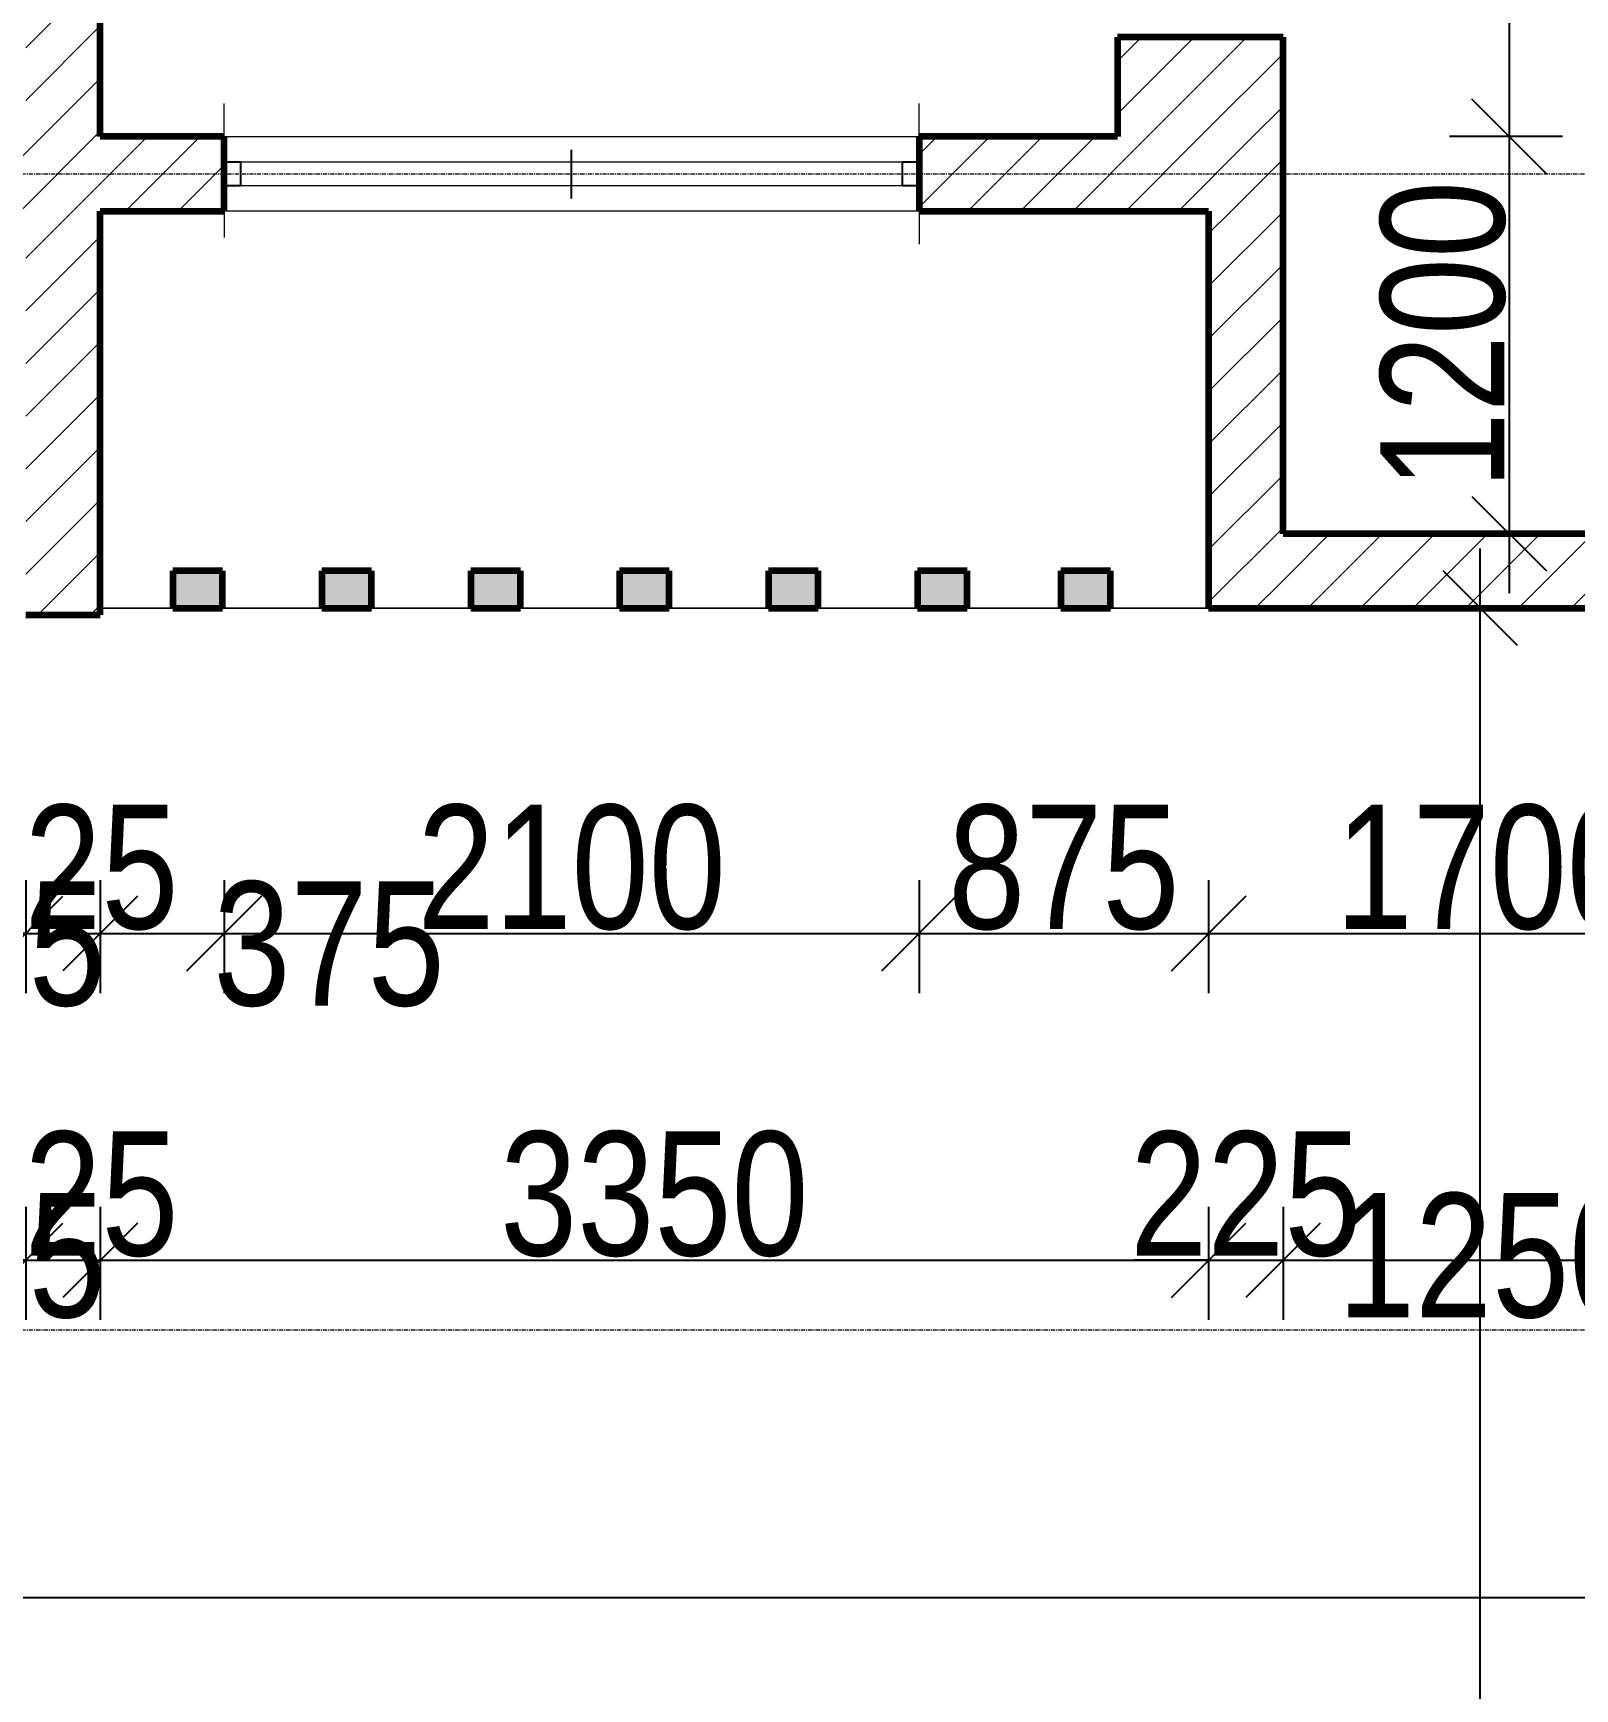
# Model space of a CAD drawing. Header units: millimetres. Extents: x -35190 to 411743, y -233114 to 23872.
# Drawn here: x 139557 to 144217, y -16591 to -11588 of the extents above; entities that cross this region are included whole.
import ezdxf

# ---------------------------------------------------------------- set-up
doc = ezdxf.new("R2010")
doc.units = ezdxf.units.MM
doc.linetypes.add('Grid Line', pattern=[22.225, 12.7, -3.175, 3.175, -3.175])
for name, color, linetype, lineweight in [('A-ANNO-DIMS', 211, 'Continuous', 9), ('A-DETL-THIN', 151, 'Continuous', 18), ('A-FLOR', 192, 'Continuous', 18), ('A-GLAZ', 151, 'Continuous', 18), ('A-WALL', 113, 'Continuous', 18), ('A-WALL-PATT', 111, 'Continuous', 18), ('S-GRID', 1, 'Continuous', 9)]:
    doc.layers.add(name, color=color, linetype=linetype, lineweight=lineweight)
doc.styles.add('Arial_3', font='arial.ttf', dxfattribs={"width": 0.8, "height": 375})
doc.dimstyles.new('main_4_5mm', dxfattribs={"dimscale": 304.8, "dimtxt": 382.597275, "dimasz": 0.738189, "dimexe": 0.590551, "dimexo": 0.0625, "dimgap": 0.024606, "dimtad": 1, "dimdec": 0, "dimzin": 0, "dimdsep": 46, "dimtxsty": 'Arial_3', "dimblk1": 'OBLIQUE', "dimblk2": 'OBLIQUE', "dimsah": 1, "dimcen": 0.09, "dimdle": 0.590551, "dimazin": 0, "dimtfac": 1, "dimtdec": 4, "dimtix": 1, "dimtmove": 0, "dimatfit": 3, "dimfxl": 0.590551, "dimfxlon": 1, "dimtvp": 1, "dimtolj": 1, "dimtzin": 0, "dimarcsym": 2})
doc.dimstyles.new('main_4_5mm_1', dxfattribs={"dimscale": 304.8, "dimtxt": 382.597275, "dimasz": 0.738189, "dimexe": 0.590551, "dimexo": 0.0625, "dimgap": 0.024606, "dimtad": 1, "dimdec": 0, "dimzin": 0, "dimdsep": 46, "dimtxsty": 'Arial_3', "dimblk1": 'OBLIQUE', "dimblk2": 'OBLIQUE', "dimsah": 1, "dimcen": 0.09, "dimdle": 0.590551, "dimazin": 0, "dimtfac": 1, "dimtdec": 4, "dimtix": 1, "dimtmove": 1, "dimatfit": 3, "dimfxl": 0.590551, "dimfxlon": 1, "dimtvp": 1, "dimtolj": 1, "dimtzin": 0, "dimarcsym": 2})
doc.dimstyles.new('main_4_5mm_2', dxfattribs={"dimscale": 304.8, "dimtxt": 382.597275, "dimasz": 0.738189, "dimexe": 0.590551, "dimexo": 0.0625, "dimgap": 0.024606, "dimtad": 1, "dimdec": 0, "dimzin": 0, "dimdsep": 46, "dimtxsty": 'Arial_3', "dimblk1": 'OBLIQUE', "dimblk2": 'OBLIQUE', "dimsah": 1, "dimcen": 0.09, "dimdle": 0.590551, "dimazin": 0, "dimtfac": 1, "dimtdec": 4, "dimtix": 1, "dimtmove": 0, "dimatfit": 3, "dimfxl": 0.590551, "dimfxlon": 1, "dimtvp": 1, "dimtolj": 1, "dimtzin": 0, "dimarcsym": 2})
pattern_1 = [(45, (140110.45, -3260.38), (-79.5495, 79.5495), [])]

# ---------------------------------------------------------------- blocks, each defined once
blk = doc.blocks.new('Sliding - 2L - SL2_1 X 1_8-416756-FIRST FLOOR')
at = {"layer": 'A-GLAZ'}
for p, q in [((-723.8, 112.5), (-723.8, 212.5)), ((1376.2, 112.5), (1376.2, 212.5)), ((1326.2, 35), (-673.8, 35)), ((-673.8, -35), (1326.2, -35)), ((-723.8, -112.5), (-723.8, -192.5)), ((1376.2, -112.5), (1376.2, -212.5))]:
    blk.add_line(p, q, dxfattribs=at)
at = {"layer": 'A-GLAZ', "lineweight": 25}
for p, q in [((326.2, -75), (326.2, 72.5)), ((-673.8, 35), (-723.8, 35)), ((-673.8, -35), (-673.8, 35)), ((1376.2, 35), (1326.2, 35)), ((1326.2, -35), (1326.2, 35)), ((-723.8, -35), (-673.8, -35)), ((1326.2, -35), (1376.2, -35))]:
    blk.add_line(p, q, dxfattribs=at)
blk = doc.blocks.new('_Oblique')
at = {"color": 0, "linetype": 'ByBlock', "lineweight": -2}
blk.add_line((-0.5, -0.5), (0.5, 0.5), dxfattribs=at)
blk = doc.blocks.new('*D3559')
at = {"layer": 'A-ANNO-DIMS', "color": 0, "lineweight": -2, "transparency": 16777216}
for p, q in [((144017.8, -5320.7), (144017.8, -12080.7)), ((144178.7, -5500.7), (143837.8, -5500.7)), ((144178.7, -11900.7), (143837.8, -11900.7))]:
    blk.add_line(p, q, dxfattribs=at)
at = {"layer": 'Defpoints', "color": 0, "transparency": 16777216}
for p in [(144197.8, -5500.7), (144017.8, -11900.7), (144197.8, -11900.7)]:
    blk.add_point(p, dxfattribs=at)
at = {"layer": 'A-ANNO-DIMS', "color": 0, "lineweight": -2, "transparency": 16777216, "xscale": 224.9999999999999, "yscale": 224.9999999999999, "zscale": 224.9999999999999}
for p, rotation in [((144017.8, -5500.7), 90), ((144017.8, -11900.7), 270)]:
    blk.add_blockref('_Oblique', p, dxfattribs=dict(at, rotation=rotation))
at = {"layer": 'A-ANNO-DIMS', "color": 0, "transparency": 16777216, "insert": (143818.8, -8700.7), "char_height": 375, "width": 1101.88, "attachment_point": 5, "rotation": 90, "style": 'Arial_3'}
blk.add_mtext('\\A1;6400', dxfattribs=at)
blk = doc.blocks.new('*D3560')
at = {"layer": 'A-ANNO-DIMS', "color": 0, "lineweight": -2, "transparency": 16777216}
for p, q in [((144017.8, -11720.7), (144017.8, -13280.7)), ((144178.7, -11900.7), (143837.8, -11900.7)), ((144178.7, -13100.7), (143837.8, -13100.7))]:
    blk.add_line(p, q, dxfattribs=at)
at = {"layer": 'Defpoints', "color": 0, "transparency": 16777216}
for p in [(144197.8, -11900.7), (144017.8, -13100.7), (144197.8, -13100.7)]:
    blk.add_point(p, dxfattribs=at)
at = {"layer": 'A-ANNO-DIMS', "color": 0, "lineweight": -2, "transparency": 16777216, "xscale": 224.9999999999999, "yscale": 224.9999999999999, "zscale": 224.9999999999999}
for p, rotation in [((144017.8, -11900.7), 90), ((144017.8, -13100.7), 270)]:
    blk.add_blockref('_Oblique', p, dxfattribs=dict(at, rotation=rotation))
at = {"layer": 'A-ANNO-DIMS', "color": 0, "transparency": 16777216, "insert": (143818.8, -12500.7), "char_height": 375, "width": 1101.88, "attachment_point": 5, "rotation": 90, "style": 'Arial_3'}
blk.add_mtext('\\A1;1200', dxfattribs=at)
blk = doc.blocks.new('*D3686')
at = {"layer": 'A-ANNO-DIMS', "color": 0, "lineweight": -2, "transparency": 16777216}
for p, q in [((139309.4, -14148), (139309.4, -14488.9)), ((139534.4, -14148), (139534.4, -14488.9)), ((139129.4, -14308.9), (139714.4, -14308.9))]:
    blk.add_line(p, q, dxfattribs=at)
at = {"layer": 'Defpoints', "color": 0, "transparency": 16777216}
for p in [(139309.4, -14128.9), (139534.4, -14128.9), (139534.4, -14308.9)]:
    blk.add_point(p, dxfattribs=at)
at = {"layer": 'A-ANNO-DIMS', "color": 0, "lineweight": -2, "transparency": 16777216, "xscale": 224.9999999999999, "yscale": 224.9999999999999, "zscale": 224.9999999999999, "rotation": 180}
blk.add_blockref('_Oblique', (139309.4, -14308.9), dxfattribs=at)
at = {"layer": 'A-ANNO-DIMS', "color": 0, "lineweight": -2, "transparency": 16777216, "xscale": 224.9999999999999, "yscale": 224.9999999999999, "zscale": 224.9999999999999}
blk.add_blockref('_Oblique', (139534.4, -14308.9), dxfattribs=at)
at = {"layer": 'A-ANNO-DIMS', "color": 0, "transparency": 16777216, "insert": (139077.5, -14151.3), "char_height": 375, "width": 826.41, "attachment_point": 1, "line_spacing_factor": 0.941778, "style": 'Arial_3'}
blk.add_mtext('\\A1;225', dxfattribs=at)
blk = doc.blocks.new('*D3687')
at = {"layer": 'A-ANNO-DIMS', "color": 0, "lineweight": -2, "transparency": 16777216}
for p, q in [((139534.4, -14148), (139534.4, -14488.9)), ((139759.4, -14148), (139759.4, -14488.9)), ((139534.4, -14308.9), (139309.4, -14308.9)), ((139534.4, -14308.9), (139759.4, -14308.9)), ((139759.4, -14308.9), (139984.4, -14308.9))]:
    blk.add_line(p, q, dxfattribs=at)
at = {"layer": 'Defpoints', "color": 0, "transparency": 16777216}
for p in [(139534.4, -14128.9), (139759.4, -14128.9), (139759.4, -14308.9)]:
    blk.add_point(p, dxfattribs=at)
at = {"layer": 'A-ANNO-DIMS', "color": 0, "lineweight": -2, "transparency": 16777216, "xscale": 224.9999999999999, "yscale": 224.9999999999999, "zscale": 224.9999999999999}
blk.add_blockref('_Oblique', (139534.4, -14308.9), dxfattribs=at)
at = {"layer": 'A-ANNO-DIMS', "color": 0, "lineweight": -2, "transparency": 16777216, "xscale": 224.9999999999999, "yscale": 224.9999999999999, "zscale": 224.9999999999999, "rotation": 180}
blk.add_blockref('_Oblique', (139759.4, -14308.9), dxfattribs=at)
at = {"layer": 'A-ANNO-DIMS', "color": 0, "transparency": 16777216, "insert": (139646.9, -14110), "char_height": 375, "width": 826.41, "attachment_point": 5, "style": 'Arial_3'}
blk.add_mtext('\\A1;225', dxfattribs=at)
blk = doc.blocks.new('*D3688')
at = {"layer": 'A-ANNO-DIMS', "color": 0, "lineweight": -2, "transparency": 16777216}
for p, q in [((139759.4, -14148), (139759.4, -14488.9)), ((140134.4, -14148), (140134.4, -14488.9)), ((139579.4, -14308.9), (140314.4, -14308.9))]:
    blk.add_line(p, q, dxfattribs=at)
at = {"layer": 'Defpoints', "color": 0, "transparency": 16777216}
for p in [(139759.4, -14128.9), (140134.4, -14128.9), (140134.4, -14308.9)]:
    blk.add_point(p, dxfattribs=at)
at = {"layer": 'A-ANNO-DIMS', "color": 0, "lineweight": -2, "transparency": 16777216, "xscale": 224.9999999999999, "yscale": 224.9999999999999, "zscale": 224.9999999999999, "rotation": 180}
blk.add_blockref('_Oblique', (139759.4, -14308.9), dxfattribs=at)
at = {"layer": 'A-ANNO-DIMS', "color": 0, "lineweight": -2, "transparency": 16777216, "xscale": 224.9999999999999, "yscale": 224.9999999999999, "zscale": 224.9999999999999}
blk.add_blockref('_Oblique', (140134.4, -14308.9), dxfattribs=at)
at = {"layer": 'A-ANNO-DIMS', "color": 0, "transparency": 16777216, "insert": (140101.8, -14151.3), "char_height": 375, "width": 826.41, "attachment_point": 1, "line_spacing_factor": 0.941778, "style": 'Arial_3'}
blk.add_mtext('\\A1;375', dxfattribs=at)
blk = doc.blocks.new('*D3689')
at = {"layer": 'A-ANNO-DIMS', "color": 0, "lineweight": -2, "transparency": 16777216}
for p, q in [((140134.4, -14148), (140134.4, -14488.9)), ((142234.4, -14148), (142234.4, -14488.9)), ((139954.4, -14308.9), (142414.4, -14308.9))]:
    blk.add_line(p, q, dxfattribs=at)
at = {"layer": 'Defpoints', "color": 0, "transparency": 16777216}
for p in [(140134.4, -14128.9), (142234.4, -14128.9), (142234.4, -14308.9)]:
    blk.add_point(p, dxfattribs=at)
at = {"layer": 'A-ANNO-DIMS', "color": 0, "lineweight": -2, "transparency": 16777216, "xscale": 224.9999999999999, "yscale": 224.9999999999999, "zscale": 224.9999999999999, "rotation": 180}
blk.add_blockref('_Oblique', (140134.4, -14308.9), dxfattribs=at)
at = {"layer": 'A-ANNO-DIMS', "color": 0, "lineweight": -2, "transparency": 16777216, "xscale": 224.9999999999999, "yscale": 224.9999999999999, "zscale": 224.9999999999999}
blk.add_blockref('_Oblique', (142234.4, -14308.9), dxfattribs=at)
at = {"layer": 'A-ANNO-DIMS', "color": 0, "transparency": 16777216, "insert": (141184.4, -14110), "char_height": 375, "width": 1101.88, "attachment_point": 5, "style": 'Arial_3'}
blk.add_mtext('\\A1;2100', dxfattribs=at)
blk = doc.blocks.new('*D3690')
at = {"layer": 'A-ANNO-DIMS', "color": 0, "lineweight": -2, "transparency": 16777216}
for p, q in [((142234.4, -14148), (142234.4, -14488.9)), ((143109.4, -14148), (143109.4, -14488.9)), ((142054.4, -14308.9), (143289.4, -14308.9))]:
    blk.add_line(p, q, dxfattribs=at)
at = {"layer": 'Defpoints', "color": 0, "transparency": 16777216}
for p in [(142234.4, -14128.9), (143109.4, -14128.9), (143109.4, -14308.9)]:
    blk.add_point(p, dxfattribs=at)
at = {"layer": 'A-ANNO-DIMS', "color": 0, "lineweight": -2, "transparency": 16777216, "xscale": 224.9999999999999, "yscale": 224.9999999999999, "zscale": 224.9999999999999, "rotation": 180}
blk.add_blockref('_Oblique', (142234.4, -14308.9), dxfattribs=at)
at = {"layer": 'A-ANNO-DIMS', "color": 0, "lineweight": -2, "transparency": 16777216, "xscale": 224.9999999999999, "yscale": 224.9999999999999, "zscale": 224.9999999999999}
blk.add_blockref('_Oblique', (143109.4, -14308.9), dxfattribs=at)
at = {"layer": 'A-ANNO-DIMS', "color": 0, "transparency": 16777216, "insert": (142671.9, -14110), "char_height": 375, "width": 826.41, "attachment_point": 5, "style": 'Arial_3'}
blk.add_mtext('\\A1;875', dxfattribs=at)
blk = doc.blocks.new('*D3691')
at = {"layer": 'A-ANNO-DIMS', "color": 0, "lineweight": -2, "transparency": 16777216}
for p, q in [((143109.4, -14148), (143109.4, -14488.9)), ((144809.4, -14148), (144809.4, -14488.9)), ((142929.4, -14308.9), (144989.4, -14308.9))]:
    blk.add_line(p, q, dxfattribs=at)
at = {"layer": 'Defpoints', "color": 0, "transparency": 16777216}
for p in [(143109.4, -14128.9), (144809.4, -14128.9), (144809.4, -14308.9)]:
    blk.add_point(p, dxfattribs=at)
at = {"layer": 'A-ANNO-DIMS', "color": 0, "lineweight": -2, "transparency": 16777216, "xscale": 224.9999999999999, "yscale": 224.9999999999999, "zscale": 224.9999999999999, "rotation": 180}
blk.add_blockref('_Oblique', (143109.4, -14308.9), dxfattribs=at)
at = {"layer": 'A-ANNO-DIMS', "color": 0, "lineweight": -2, "transparency": 16777216, "xscale": 224.9999999999999, "yscale": 224.9999999999999, "zscale": 224.9999999999999}
blk.add_blockref('_Oblique', (144809.4, -14308.9), dxfattribs=at)
at = {"layer": 'A-ANNO-DIMS', "color": 0, "transparency": 16777216, "insert": (143959.4, -14110), "char_height": 375, "width": 1101.88, "attachment_point": 5, "style": 'Arial_3'}
blk.add_mtext('\\A1;1700', dxfattribs=at)
blk = doc.blocks.new('*D3701')
at = {"layer": 'A-ANNO-DIMS', "color": 0, "lineweight": -2, "transparency": 16777216}
for p, q in [((139309.4, -15135.1), (139309.4, -15476)), ((139534.4, -15135.1), (139534.4, -15476)), ((139129.4, -15296), (139714.4, -15296))]:
    blk.add_line(p, q, dxfattribs=at)
at = {"layer": 'Defpoints', "color": 0, "transparency": 16777216}
for p in [(139309.4, -15116), (139534.4, -15116), (139534.4, -15296)]:
    blk.add_point(p, dxfattribs=at)
at = {"layer": 'A-ANNO-DIMS', "color": 0, "lineweight": -2, "transparency": 16777216, "xscale": 224.9999999999999, "yscale": 224.9999999999999, "zscale": 224.9999999999999, "rotation": 180}
blk.add_blockref('_Oblique', (139309.4, -15296), dxfattribs=at)
at = {"layer": 'A-ANNO-DIMS', "color": 0, "lineweight": -2, "transparency": 16777216, "xscale": 224.9999999999999, "yscale": 224.9999999999999, "zscale": 224.9999999999999}
blk.add_blockref('_Oblique', (139534.4, -15296), dxfattribs=at)
at = {"layer": 'A-ANNO-DIMS', "color": 0, "transparency": 16777216, "insert": (139077.5, -15093.3), "char_height": 375, "width": 826.41, "attachment_point": 1, "line_spacing_factor": 0.941778, "style": 'Arial_3'}
blk.add_mtext('\\A1;225', dxfattribs=at)
blk = doc.blocks.new('*D3702')
at = {"layer": 'A-ANNO-DIMS', "color": 0, "lineweight": -2, "transparency": 16777216}
for p, q in [((139534.4, -15135.1), (139534.4, -15476)), ((139759.4, -15135.1), (139759.4, -15476)), ((139534.4, -15296), (139309.4, -15296)), ((139534.4, -15296), (139759.4, -15296)), ((139759.4, -15296), (139984.4, -15296))]:
    blk.add_line(p, q, dxfattribs=at)
at = {"layer": 'Defpoints', "color": 0, "transparency": 16777216}
for p in [(139534.4, -15116), (139759.4, -15116), (139759.4, -15296)]:
    blk.add_point(p, dxfattribs=at)
at = {"layer": 'A-ANNO-DIMS', "color": 0, "lineweight": -2, "transparency": 16777216, "xscale": 224.9999999999999, "yscale": 224.9999999999999, "zscale": 224.9999999999999}
blk.add_blockref('_Oblique', (139534.4, -15296), dxfattribs=at)
at = {"layer": 'A-ANNO-DIMS', "color": 0, "lineweight": -2, "transparency": 16777216, "xscale": 224.9999999999999, "yscale": 224.9999999999999, "zscale": 224.9999999999999, "rotation": 180}
blk.add_blockref('_Oblique', (139759.4, -15296), dxfattribs=at)
at = {"layer": 'A-ANNO-DIMS', "color": 0, "transparency": 16777216, "insert": (139646.9, -15097.1), "char_height": 375, "width": 826.41, "attachment_point": 5, "style": 'Arial_3'}
blk.add_mtext('\\A1;225', dxfattribs=at)
blk = doc.blocks.new('*D3703')
at = {"layer": 'A-ANNO-DIMS', "color": 0, "lineweight": -2, "transparency": 16777216}
for p, q in [((139759.4, -15135.1), (139759.4, -15476)), ((143109.4, -15135.1), (143109.4, -15476)), ((139579.4, -15296), (143289.4, -15296))]:
    blk.add_line(p, q, dxfattribs=at)
at = {"layer": 'Defpoints', "color": 0, "transparency": 16777216}
for p in [(139759.4, -15116), (143109.4, -15116), (143109.4, -15296)]:
    blk.add_point(p, dxfattribs=at)
at = {"layer": 'A-ANNO-DIMS', "color": 0, "lineweight": -2, "transparency": 16777216, "xscale": 224.9999999999999, "yscale": 224.9999999999999, "zscale": 224.9999999999999, "rotation": 180}
blk.add_blockref('_Oblique', (139759.4, -15296), dxfattribs=at)
at = {"layer": 'A-ANNO-DIMS', "color": 0, "lineweight": -2, "transparency": 16777216, "xscale": 224.9999999999999, "yscale": 224.9999999999999, "zscale": 224.9999999999999}
blk.add_blockref('_Oblique', (143109.4, -15296), dxfattribs=at)
at = {"layer": 'A-ANNO-DIMS', "color": 0, "transparency": 16777216, "insert": (141434.4, -15096.9), "char_height": 375, "width": 1101.88, "attachment_point": 5, "style": 'Arial_3'}
blk.add_mtext('\\A1;3350', dxfattribs=at)
blk = doc.blocks.new('*D3704')
at = {"layer": 'A-ANNO-DIMS', "color": 0, "lineweight": -2, "transparency": 16777216}
for p, q in [((143109.4, -15135.1), (143109.4, -15476)), ((143334.4, -15135.1), (143334.4, -15476)), ((143109.4, -15296), (142884.4, -15296)), ((143109.4, -15296), (143334.4, -15296)), ((143334.4, -15296), (143559.4, -15296))]:
    blk.add_line(p, q, dxfattribs=at)
at = {"layer": 'Defpoints', "color": 0, "transparency": 16777216}
for p in [(143109.4, -15116), (143334.4, -15116), (143334.4, -15296)]:
    blk.add_point(p, dxfattribs=at)
at = {"layer": 'A-ANNO-DIMS', "color": 0, "lineweight": -2, "transparency": 16777216, "xscale": 224.9999999999999, "yscale": 224.9999999999999, "zscale": 224.9999999999999}
blk.add_blockref('_Oblique', (143109.4, -15296), dxfattribs=at)
at = {"layer": 'A-ANNO-DIMS', "color": 0, "lineweight": -2, "transparency": 16777216, "xscale": 224.9999999999999, "yscale": 224.9999999999999, "zscale": 224.9999999999999, "rotation": 180}
blk.add_blockref('_Oblique', (143334.4, -15296), dxfattribs=at)
at = {"layer": 'A-ANNO-DIMS', "color": 0, "transparency": 16777216, "insert": (143221.9, -15097.1), "char_height": 375, "width": 826.41, "attachment_point": 5, "style": 'Arial_3'}
blk.add_mtext('\\A1;225', dxfattribs=at)
blk = doc.blocks.new('*D3705')
at = {"layer": 'A-ANNO-DIMS', "color": 0, "lineweight": -2, "transparency": 16777216}
for p, q in [((143334.4, -15135.1), (143334.4, -15476)), ((144584.4, -15135.1), (144584.4, -15476)), ((143154.4, -15296), (144764.4, -15296))]:
    blk.add_line(p, q, dxfattribs=at)
at = {"layer": 'Defpoints', "color": 0, "transparency": 16777216}
for p in [(143334.4, -15116), (144584.4, -15116), (144584.4, -15296)]:
    blk.add_point(p, dxfattribs=at)
at = {"layer": 'A-ANNO-DIMS', "color": 0, "lineweight": -2, "transparency": 16777216, "xscale": 224.9999999999999, "yscale": 224.9999999999999, "zscale": 224.9999999999999, "rotation": 180}
blk.add_blockref('_Oblique', (143334.4, -15296), dxfattribs=at)
at = {"layer": 'A-ANNO-DIMS', "color": 0, "lineweight": -2, "transparency": 16777216, "xscale": 224.9999999999999, "yscale": 224.9999999999999, "zscale": 224.9999999999999}
blk.add_blockref('_Oblique', (144584.4, -15296), dxfattribs=at)
at = {"layer": 'A-ANNO-DIMS', "color": 0, "transparency": 16777216, "insert": (143500.2, -15093.3), "char_height": 375, "width": 1101.88, "attachment_point": 1, "line_spacing_factor": 0.941778, "style": 'Arial_3'}
blk.add_mtext('\\A1;1250', dxfattribs=at)
blk = doc.blocks.new('*D3738')
at = {"layer": 'A-ANNO-DIMS', "color": 0, "lineweight": -2, "transparency": 16777216}
for p, q in [((128384.4, -16154), (128384.4, -16495)), ((146770.4, -16154), (146770.4, -16495)), ((128204.4, -16315), (146950.4, -16315))]:
    blk.add_line(p, q, dxfattribs=at)
at = {"layer": 'Defpoints', "color": 0, "transparency": 16777216}
for p in [(128384.4, -16135), (146770.4, -16135), (146770.4, -16315)]:
    blk.add_point(p, dxfattribs=at)
at = {"layer": 'A-ANNO-DIMS', "color": 0, "lineweight": -2, "transparency": 16777216, "xscale": 224.9999999999999, "yscale": 224.9999999999999, "zscale": 224.9999999999999, "rotation": 180}
blk.add_blockref('_Oblique', (128384.4, -16315), dxfattribs=at)
at = {"layer": 'A-ANNO-DIMS', "color": 0, "lineweight": -2, "transparency": 16777216, "xscale": 224.9999999999999, "yscale": 224.9999999999999, "zscale": 224.9999999999999}
blk.add_blockref('_Oblique', (146770.4, -16315), dxfattribs=at)
at = {"layer": 'A-ANNO-DIMS', "color": 0, "transparency": 16777216, "insert": (137577.4, -16115.9), "char_height": 375, "width": 1377.35, "attachment_point": 5, "style": 'Arial_3'}
blk.add_mtext('\\A1;18386', dxfattribs=at)
blk = doc.blocks.new('*D4002')
at = {"layer": 'A-ANNO-DIMS', "color": 0, "lineweight": -2, "transparency": 16777216}
for p, q in [((143930.4, -24540.7), (143930.4, -13145.7)), ((143769.4, -13325.7), (144110.4, -13325.7)), ((144091.3, -24360.7), (143750.4, -24360.7))]:
    blk.add_line(p, q, dxfattribs=at)
at = {"layer": 'Defpoints', "color": 0, "transparency": 16777216}
for p in [(143750.4, -13325.7), (143930.4, -13325.7), (144110.4, -24360.7)]:
    blk.add_point(p, dxfattribs=at)
at = {"layer": 'A-ANNO-DIMS', "color": 0, "lineweight": -2, "transparency": 16777216, "xscale": 224.9999999999999, "yscale": 224.9999999999999, "zscale": 224.9999999999999}
for p, rotation in [((143930.4, -13325.7), 90), ((143930.4, -24360.7), 270)]:
    blk.add_blockref('_Oblique', p, dxfattribs=dict(at, rotation=rotation))
at = {"layer": 'A-ANNO-DIMS', "color": 0, "transparency": 16777216, "insert": (143731.3, -18843.2), "char_height": 375, "width": 1377.35, "attachment_point": 5, "rotation": 90, "style": 'Arial_3'}
blk.add_mtext('\\A1;11035', dxfattribs=at)

msp = doc.modelspace()

# ---------------------------------------------------------------- hatches: boundary and pattern name
at = {"layer": 'A-WALL-PATT'}
h = msp.add_hatch(dxfattribs=at)
h.set_pattern_fill('FP_1', color=256, style=0, pattern_type=2)
h.set_pattern_definition(pattern_1)
h.paths.add_polyline_path([(139534.4, -13345.7), (139759.4, -13345.7), (139759.4, -12125.7), (139534.4, -12125.7), (139534.4, -13325.7)])
h.paths.add_polyline_path([(139534.4, -11900.7), (139759.4, -11900.7), (139759.4, -5275.7), (139534.4, -5275.7), (139534.4, -11893.9)])
h = msp.add_hatch(dxfattribs=at)
h.set_pattern_fill('FP_1', color=256, style=0, pattern_type=2)
h.set_pattern_definition(pattern_1)
h.paths.add_polyline_path([(143109.4, -11900.7), (143334.4, -11900.7), (143334.4, -11600.7), (142834.4, -11600.7), (142834.4, -11900.7)])
h = msp.add_hatch(dxfattribs=at)
h.set_pattern_fill('FP_1', color=256, style=0, pattern_type=2)
h.set_pattern_definition(pattern_1)
h.paths.add_polyline_path([(134522.4, -12125.7), (134574.4, -12125.7), (134574.4, -11900.7), (132678.1, -11900.7), (132678.1, -12125.7), (134324.3, -12125.7)])
h.paths.add_polyline_path([(129284.4, -12125.7), (131178.1, -12125.7), (131178.1, -11900.7), (129284.4, -11900.7), (129284.4, -11945.7)])
h.paths.add_polyline_path([(138409.4, -12125.7), (138409.4, -11900.7), (136674.4, -11900.7), (136674.4, -12125.7), (138109.4, -12125.7)])
h.paths.add_polyline_path([(139309.4, -12125.7), (140134.4, -12125.7), (140134.4, -11900.7), (139309.4, -11900.7)])
h.paths.add_polyline_path([(143109.4, -12125.7), (143334.4, -12125.7), (143334.4, -11900.7), (142234.4, -11900.7), (142234.4, -12125.7)])
h = msp.add_hatch(dxfattribs=at)
h.set_pattern_fill('FP_1', color=256, style=0, pattern_type=2)
h.set_pattern_definition(pattern_1)
h.paths.add_polyline_path([(143334.4, -13325.7), (143334.4, -12125.7), (143109.4, -12125.7), (143109.4, -13325.7)])
h = msp.add_hatch(dxfattribs=at)
h.set_pattern_fill('FP_1', color=256, style=0, pattern_type=2)
h.set_pattern_definition(pattern_1)
h.paths.add_polyline_path([(143334.4, -13325.7), (144809.4, -13325.7), (144809.4, -13100.7), (143334.4, -13100.7)])
for points in [[(139979.4, -13325.7), (140129.4, -13325.7), (140129.4, -13213.2), (139979.4, -13213.2), (139979.4, -13242.8)], [(140579.4, -13325.7), (140579.4, -13213.2), (140429.4, -13213.2), (140429.4, -13325.7)], [(141029.4, -13325.7), (141029.4, -13213.2), (140879.4, -13213.2), (140879.4, -13325.7)], [(141479.4, -13325.7), (141479.4, -13213.2), (141329.4, -13213.2), (141329.4, -13325.7)], [(141929.4, -13325.7), (141929.4, -13213.2), (141779.4, -13213.2), (141779.4, -13325.7)], [(142379.4, -13325.7), (142379.4, -13213.2), (142229.4, -13213.2), (142229.4, -13325.7)], [(142812.7, -13325.7), (142812.7, -13213.2), (142662.7, -13213.2), (142662.7, -13325.7)]]:
    msp.add_hatch(color=1, dxfattribs=at).paths.add_polyline_path(points)

# ---------------------------------------------------------------- linework, layer by layer
at = {"layer": 'A-DETL-THIN'}
msp.add_line((147984.4, -13325.7), (139759.4, -13325.7), dxfattribs=at)
at = {"layer": 'A-FLOR'}
for p, q in [((139759.4, -13325.7), (139979.4, -13325.7)), ((140129.4, -13325.7), (140429.4, -13325.7)), ((140579.4, -13325.7), (140879.4, -13325.7)), ((141029.4, -13325.7), (141329.4, -13325.7)), ((141479.4, -13325.7), (141779.4, -13325.7)), ((141929.4, -13325.7), (142229.4, -13325.7)), ((142379.4, -13325.7), (142662.7, -13325.7)), ((142812.7, -13325.7), (143109.4, -13325.7))]:
    msp.add_line(p, q, dxfattribs=at)
at = {"layer": 'A-WALL', "lineweight": 140}
for p, q in [((139759.4, -11900.7), (139759.4, -5500.7)), ((143334.4, -11600.7), (142834.4, -11600.7)), ((142834.4, -11600.7), (142834.4, -11900.7)), ((143334.4, -13100.7), (143334.4, -11600.7)), ((140134.4, -11900.7), (139759.4, -11900.7)), ((140134.4, -12125.7), (140134.4, -11900.7)), ((142834.4, -11900.7), (142234.4, -11900.7)), ((142234.4, -11900.7), (142234.4, -12125.7)), ((139759.4, -12125.7), (140134.4, -12125.7)), ((139759.4, -13345.7), (139759.4, -12125.7)), ((142234.4, -12125.7), (143109.4, -12125.7)), ((143109.4, -12125.7), (143109.4, -13325.7)), ((144584.4, -13100.7), (143334.4, -13100.7)), ((140129.4, -13213.2), (139979.4, -13213.2)), ((139979.4, -13213.2), (139979.4, -13325.7)), ((140129.4, -13325.7), (140129.4, -13213.2)), ((140579.4, -13213.2), (140429.4, -13213.2)), ((140429.4, -13213.2), (140429.4, -13325.7)), ((140579.4, -13325.7), (140579.4, -13213.2)), ((141029.4, -13213.2), (140879.4, -13213.2)), ((140879.4, -13213.2), (140879.4, -13325.7)), ((141029.4, -13325.7), (141029.4, -13213.2)), ((141479.4, -13213.2), (141329.4, -13213.2)), ((141329.4, -13213.2), (141329.4, -13325.7)), ((141479.4, -13325.7), (141479.4, -13213.2)), ((141929.4, -13213.2), (141779.4, -13213.2)), ((141779.4, -13213.2), (141779.4, -13325.7)), ((141929.4, -13325.7), (141929.4, -13213.2)), ((142379.4, -13213.2), (142229.4, -13213.2)), ((142229.4, -13213.2), (142229.4, -13325.7)), ((142379.4, -13325.7), (142379.4, -13213.2)), ((142812.7, -13213.2), (142662.7, -13213.2)), ((142662.7, -13213.2), (142662.7, -13325.7)), ((142812.7, -13325.7), (142812.7, -13213.2)), ((139534.4, -13345.7), (139759.4, -13345.7)), ((139979.4, -13325.7), (140129.4, -13325.7)), ((140429.4, -13325.7), (140579.4, -13325.7)), ((140879.4, -13325.7), (141029.4, -13325.7)), ((141329.4, -13325.7), (141479.4, -13325.7)), ((141779.4, -13325.7), (141929.4, -13325.7)), ((142229.4, -13325.7), (142379.4, -13325.7)), ((142662.7, -13325.7), (142812.7, -13325.7)), ((143109.4, -13325.7), (144809.4, -13325.7))]:
    msp.add_line(p, q, dxfattribs=at)
at = {"layer": 'A-WALL'}
for p, q in [((140134.4, -11900.7), (142234.4, -11900.7)), ((142234.4, -12125.7), (140134.4, -12125.7))]:
    msp.add_line(p, q, dxfattribs=at)
at = {"layer": 'S-GRID', "linetype": 'Grid Line'}
for p, q in [((124075.2, -12013.2), (187181.8, -12013.2)), ((124075.2, -15506.2), (187181.8, -15506.2))]:
    msp.add_line(p, q, dxfattribs=at)

# ---------------------------------------------------------------- block references
at = {"layer": 'A-GLAZ'}
msp.add_blockref('Sliding - 2L - SL2_1 X 1_8-416756-FIRST FLOOR', (140858.2, -12013.2), dxfattribs=at)

# ---------------------------------------------------------------- dimensions: what is measured, and where the dimension line sits
at = {"layer": 'A-ANNO-DIMS'}
for base, p1, p2, dimstyle, override, picture, middle in [((144017.8, -11900.7), (144197.8, -5500.7), (144197.8, -11900.7), 'main_4_5mm', {"dimpost": '<>', "dimfxl": 6400}, '*D3559', (143818.8, -8700.7)), ((144017.8, -13100.7), (144197.8, -11900.7), (144197.8, -13100.7), 'main_4_5mm', {"dimpost": '<>', "dimfxl": 1200}, '*D3560', (143818.8, -12500.7)), ((143930.4, -13325.7), (144110.4, -24360.7), (143750.4, -13325.7), 'main_4_5mm_2', {"dimpost": '<>', "dimfxl": 11040.870663}, '*D4002', (143731.3, -18843.2))]:
    dim = msp.add_linear_dim(base=base, p1=p1, p2=p2, angle=90, dimstyle=dimstyle, override=override, dxfattribs=at)
    dim.commit()
    dim.dimension.update_dxf_attribs({"geometry": picture, "text_midpoint": middle})
for base, p1, p2, dimstyle, override, picture, middle in [((139759.4, -14308.9), (139534.4, -14128.9), (139759.4, -14128.9), 'main_4_5mm', {"dimpost": '<>', "dimfxl": 225}, '*D3687', (139646.9, -14110)), ((142234.4, -14308.9), (140134.4, -14128.9), (142234.4, -14128.9), 'main_4_5mm', {"dimpost": '<>', "dimfxl": 2100}, '*D3689', (141184.4, -14110)), ((143109.4, -14308.9), (142234.4, -14128.9), (143109.4, -14128.9), 'main_4_5mm', {"dimpost": '<>', "dimfxl": 875}, '*D3690', (142671.9, -14110)), ((144809.4, -14308.9), (143109.4, -14128.9), (144809.4, -14128.9), 'main_4_5mm', {"dimpost": '<>', "dimfxl": 1700}, '*D3691', (143959.4, -14110)), ((139759.4, -15296), (139534.4, -15116), (139759.4, -15116), 'main_4_5mm_2', {"dimpost": '<>', "dimfxl": 225}, '*D3702', (139646.9, -15097.1)), ((143109.4, -15296), (139759.4, -15116), (143109.4, -15116), 'main_4_5mm_2', {"dimpost": '<>', "dimfxl": 3350}, '*D3703', (141434.4, -15096.9)), ((143334.4, -15296), (143109.4, -15116), (143334.4, -15116), 'main_4_5mm_2', {"dimpost": '<>', "dimfxl": 225}, '*D3704', (143221.9, -15097.1)), ((146770.4, -16315), (128384.4, -16135), (146770.4, -16135), 'main_4_5mm_2', {"dimpost": '<>', "dimfxl": 18386}, '*D3738', (137577.4, -16115.9))]:
    dim = msp.add_linear_dim(base=base, p1=p1, p2=p2, dimstyle=dimstyle, override=override, dxfattribs=at)
    dim.commit()
    dim.dimension.update_dxf_attribs({"geometry": picture, "text_midpoint": middle})
for base, p1, p2, override, picture, middle in [((139534.4, -14308.9), (139309.4, -14128.9), (139534.4, -14128.9), {"dimpost": '<>', "dimfxl": 225}, '*D3686', (139490.7, -14658.8)), ((140134.4, -14308.9), (139759.4, -14128.9), (140134.4, -14128.9), {"dimpost": '<>', "dimfxl": 375}, '*D3688', (140515, -14658.8)), ((139534.4, -15296), (139309.4, -15116), (139534.4, -15116), {"dimpost": '<>', "dimfxl": 225}, '*D3701', (139490.7, -15600.8)), ((144584.4, -15296), (143334.4, -15116), (144584.4, -15116), {"dimpost": '<>', "dimfxl": 1250}, '*D3705', (144051.2, -15600.8))]:
    dim = msp.add_linear_dim(base=base, p1=p1, p2=p2, dimstyle='main_4_5mm_1', override=override, dxfattribs=at)
    dim.commit()
    dim.dimension.update_dxf_attribs({"geometry": picture, "text_midpoint": middle, "dimtype": 160})

doc.saveas('drawing.dxf')
